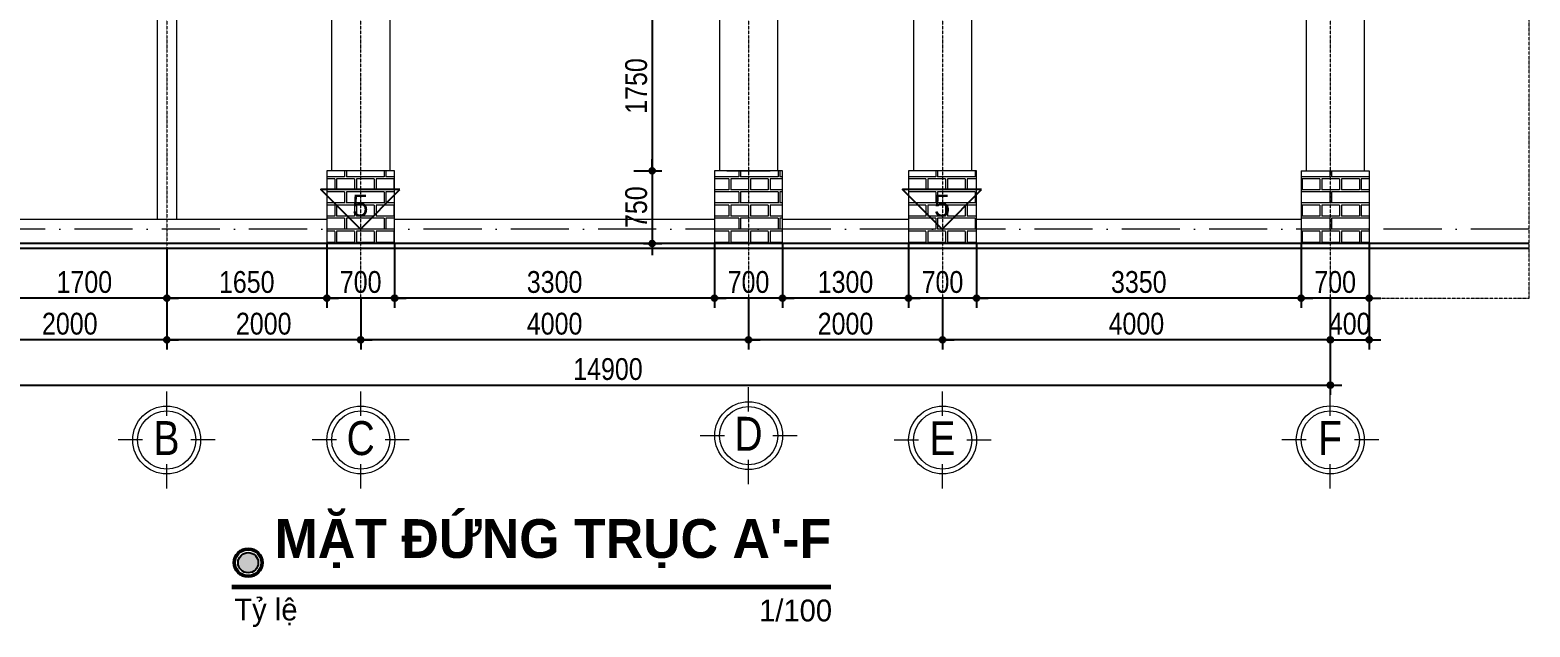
# Model space of a CAD drawing. Extents: x -79995 to 347433, y -157641 to 104789.
# Drawn here: x 74319 to 89788, y -32949 to -26791 of the extents above; entities that cross this region are included whole.
import ezdxf
from ezdxf.enums import TextEntityAlignment as Align

# ---------------------------------------------------------------- set-up
doc = ezdxf.new("R2010")
doc.units = 0
doc.linetypes.add('ACAD_ISO10W100', pattern=[18, 12, -3, 0, -3])
doc.layers.get('DEFPOINTS').update_dxf_attribs({"linetype": 'CONTINUOUS'})
for name, color, linetype in [('DIM', 1, 'CONTINUOUS'), ('TAGS', 60, 'CONTINUOUS'), ('TEXT', 7, 'CONTINUOUS'), ('TUONG', 131, 'CONTINUOUS')]:
    doc.layers.add(name, color=color, linetype=linetype)
for name, color, linetype, lineweight in [('HACHT', 8, 'CONTINUOUS', 5), ('NET-THAY', 2, 'CONTINUOUS', 13), ('TEN TRUC', 3, 'CONTINUOUS', 18), ('TRUC', 24, 'CONTINUOUS', 0)]:
    doc.layers.add(name, color=color, linetype=linetype, lineweight=lineweight)
doc.styles.add('AVO', font='')
doc.styles.add('HEL-CONDENSE', font='')
doc.styles.get("Standard").update_dxf_attribs({"font": '', "height": 25})
doc.styles.add('SWISS-CONDENSE', font='')
doc.styles.add('VNI-HELVE-CONDENSEN', font='')
doc.styles.get('AVO').set_extended_font_data('VNI-Avo')
doc.styles.get('HEL-CONDENSE').set_extended_font_data('VNI-Helve-Condense')
doc.styles.get('Standard').set_extended_font_data('VNI-Helve-Condense')
doc.styles.get('SWISS-CONDENSE').set_extended_font_data('VNI-Swiss-Condense')
doc.styles.get('VNI-HELVE-CONDENSEN').set_extended_font_data('VNI-Helve-Condense')
doc.dimstyles.new('D100', dxfattribs={"dimtxt": 225, "dimasz": 1.2, "dimexe": 100, "dimexo": 0, "dimgap": 50, "dimtad": 1, "dimdec": 0, "dimzin": 13, "dimdsep": 46, "dimtxsty": 'HEL-CONDENSE', "dimblk": 'D50', "dimcen": 0, "dimclrd": 1, "dimclre": 1, "dimclrt": 7, "dimadec": 0, "dimazin": 0, "dimtfac": 1, "dimtdec": 0, "dimtmove": 0, "dimatfit": 3, "dimldrblk": 'D50', "dimfxl": 1, "dimtolj": 1, "dimtzin": 13, "dimarcsym": 0})
doc.dimstyles.get("Standard").update_dxf_attribs({"dimtxt": 0.18, "dimasz": 0.18, "dimexe": 0.18, "dimexo": 0.0625, "dimgap": 0.09, "dimtad": 0, "dimtih": 1, "dimtoh": 1, "dimdec": 4, "dimzin": 0, "dimdsep": 46, "dimtxsty": 'Standard', "dimcen": 0.09, "dimadec": 0, "dimazin": 0, "dimtfac": 1, "dimtdec": 4, "dimtofl": 0, "dimtmove": 0, "dimatfit": 3, "dimfxl": 1, "dimtolj": 1, "dimtzin": 0, "dimarcsym": 0})
pattern_1 = [(180, (-1253396.46, -257700.14), (-3e-14, -270.968), [387.35, -19.05]), (180, (-1253396.46, -257814.44), (-3e-14, -270.968), [387.35, -19.05]), (180, (-1253498.06, -257835.62), (-3e-14, -270.968), [184.15, -19.05]), (180, (-1253498.06, -257949.92), (-3e-14, -270.968), [184.15, -19.05]), (270, (-1253396.46, -257700.14), (406.4, -7e-14), [114.3, -156.6672]), (270, (-1253377.4, -257700.14), (406.4, -7e-14), [114.3, -156.6672]), (270, (-1253498.06, -257835.62), (203.2, -4e-14), [114.3, -156.6672]), (270, (-1253479.01, -257835.62), (203.2, -4e-14), [114.3, -156.6672])]

# ---------------------------------------------------------------- blocks, each defined once
blk = doc.blocks.new('D50')
at = {"layer": 'DIM'}
blk.add_hatch(color=256, dxfattribs=at).paths.add_polyline_path([(25, 0, 1), (-25, 0, 1)])
blk.add_line((25, 0), (100, 0), dxfattribs=at)
blk.add_circle((0, 0), 25, dxfattribs=at)
blk = doc.blocks.new('*D882')
at = {"layer": 'DEFPOINTS', "color": 0, "transparency": 16777216}
for p in [(83729, -29557), (87729, -29557), (83729, -29987)]:
    blk.add_point(p, dxfattribs=at)
at = {"layer": 'DIM', "color": 1, "lineweight": -2, "transparency": 16777216}
for p, q in [((83729, -29557), (83729, -30087)), ((87729, -29557), (87729, -30087)), ((87728, -29987), (83730, -29987))]:
    blk.add_line(p, q, dxfattribs=at)
at = {"layer": 'DIM', "color": 1, "lineweight": -2, "transparency": 16777216, "xscale": 1.199999999999999, "yscale": 1.199999999999999, "zscale": 1.199999999999999, "rotation": 180}
blk.add_blockref('D50', (83729, -29987), dxfattribs=at)
at = {"layer": 'DIM', "color": 1, "lineweight": -2, "transparency": 16777216, "xscale": 1.199999999999999, "yscale": 1.199999999999999, "zscale": 1.199999999999999}
blk.add_blockref('D50', (87729, -29987), dxfattribs=at)
at = {"layer": 'DIM', "color": 7, "transparency": 16777216, "insert": (85729, -29822), "char_height": 225, "attachment_point": 5, "style": 'HEL-CONDENSE'}
blk.add_mtext('\\A1;4000', dxfattribs=at)
blk = doc.blocks.new('*D883')
at = {"layer": 'DEFPOINTS', "color": 0, "transparency": 16777216}
for p in [(81729, -29557), (83729, -29557), (81729, -29987)]:
    blk.add_point(p, dxfattribs=at)
at = {"layer": 'DIM', "color": 1, "lineweight": -2, "transparency": 16777216}
for p, q in [((81729, -29557), (81729, -30087)), ((83729, -29557), (83729, -30087)), ((83728, -29987), (81730, -29987))]:
    blk.add_line(p, q, dxfattribs=at)
at = {"layer": 'DIM', "color": 1, "lineweight": -2, "transparency": 16777216, "xscale": 1.199999999999999, "yscale": 1.199999999999999, "zscale": 1.199999999999999, "rotation": 180}
blk.add_blockref('D50', (81729, -29987), dxfattribs=at)
at = {"layer": 'DIM', "color": 1, "lineweight": -2, "transparency": 16777216, "xscale": 1.199999999999999, "yscale": 1.199999999999999, "zscale": 1.199999999999999}
blk.add_blockref('D50', (83729, -29987), dxfattribs=at)
at = {"layer": 'DIM', "color": 7, "transparency": 16777216, "insert": (82729, -29822), "char_height": 225, "attachment_point": 5, "style": 'HEL-CONDENSE'}
blk.add_mtext('\\A1;2000', dxfattribs=at)
blk = doc.blocks.new('*D884')
at = {"layer": 'DEFPOINTS', "color": 0, "transparency": 16777216}
for p in [(77729, -29557), (81729, -29557), (77729, -29987)]:
    blk.add_point(p, dxfattribs=at)
at = {"layer": 'DIM', "color": 1, "lineweight": -2, "transparency": 16777216}
for p, q in [((77729, -29557), (77729, -30087)), ((81729, -29557), (81729, -30087)), ((81728, -29987), (77730, -29987))]:
    blk.add_line(p, q, dxfattribs=at)
at = {"layer": 'DIM', "color": 1, "lineweight": -2, "transparency": 16777216, "xscale": 1.199999999999999, "yscale": 1.199999999999999, "zscale": 1.199999999999999, "rotation": 180}
blk.add_blockref('D50', (77729, -29987), dxfattribs=at)
at = {"layer": 'DIM', "color": 1, "lineweight": -2, "transparency": 16777216, "xscale": 1.199999999999999, "yscale": 1.199999999999999, "zscale": 1.199999999999999}
blk.add_blockref('D50', (81729, -29987), dxfattribs=at)
at = {"layer": 'DIM', "color": 7, "transparency": 16777216, "insert": (79729, -29822), "char_height": 225, "attachment_point": 5, "style": 'HEL-CONDENSE'}
blk.add_mtext('\\A1;4000', dxfattribs=at)
blk = doc.blocks.new('*D885')
at = {"layer": 'DEFPOINTS', "color": 0, "transparency": 16777216}
for p in [(75729, -29557), (77729, -29557), (75729, -29987)]:
    blk.add_point(p, dxfattribs=at)
at = {"layer": 'DIM', "color": 1, "lineweight": -2, "transparency": 16777216}
for p, q in [((75729, -29557), (75729, -30087)), ((77729, -29557), (77729, -30087)), ((77728, -29987), (75730, -29987))]:
    blk.add_line(p, q, dxfattribs=at)
at = {"layer": 'DIM', "color": 1, "lineweight": -2, "transparency": 16777216, "xscale": 1.199999999999999, "yscale": 1.199999999999999, "zscale": 1.199999999999999, "rotation": 180}
blk.add_blockref('D50', (75729, -29987), dxfattribs=at)
at = {"layer": 'DIM', "color": 1, "lineweight": -2, "transparency": 16777216, "xscale": 1.199999999999999, "yscale": 1.199999999999999, "zscale": 1.199999999999999}
blk.add_blockref('D50', (77729, -29987), dxfattribs=at)
at = {"layer": 'DIM', "color": 7, "transparency": 16777216, "insert": (76729, -29822), "char_height": 225, "attachment_point": 5, "style": 'HEL-CONDENSE'}
blk.add_mtext('\\A1;2000', dxfattribs=at)
blk = doc.blocks.new('*D886')
at = {"layer": 'DEFPOINTS', "color": 0, "transparency": 16777216}
for p in [(72829, -29557), (87729, -29557), (87729, -30455)]:
    blk.add_point(p, dxfattribs=at)
at = {"layer": 'DIM', "color": 1, "lineweight": -2, "transparency": 16777216}
for p, q in [((72829, -29557), (72829, -30555)), ((87729, -29557), (87729, -30555)), ((72830, -30455), (87728, -30455))]:
    blk.add_line(p, q, dxfattribs=at)
at = {"layer": 'DIM', "color": 1, "lineweight": -2, "transparency": 16777216, "xscale": 1.199999999999999, "yscale": 1.199999999999999, "zscale": 1.199999999999999, "rotation": 180}
blk.add_blockref('D50', (72829, -30455), dxfattribs=at)
at = {"layer": 'DIM', "color": 1, "lineweight": -2, "transparency": 16777216, "xscale": 1.199999999999999, "yscale": 1.199999999999999, "zscale": 1.199999999999999}
blk.add_blockref('D50', (87729, -30455), dxfattribs=at)
at = {"layer": 'DIM', "color": 7, "transparency": 16777216, "insert": (80279, -30290), "char_height": 225, "attachment_point": 5, "style": 'HEL-CONDENSE'}
blk.add_mtext('\\A1;14900', dxfattribs=at)
blk = doc.blocks.new('A$C206177D3')
at = {"layer": 'TEN TRUC', "ltscale": 1000}
for p, q in [((-37, 240), (-37, 490)), ((-287, -10), (-537, -10)), ((463, -10), (213, -10)), ((-37, -510), (-37, -260))]:
    blk.add_line(p, q, dxfattribs=at)
blk.add_circle((-37, -10), 350, dxfattribs=at)
at = {"layer": 'TEN TRUC', "color": 254, "ltscale": 1000}
blk.add_circle((-37, -10), 300, dxfattribs=at)
blk = doc.blocks.new('*D887')
at = {"layer": 'DEFPOINTS', "color": 0, "transparency": 16777216}
for p in [(73729, -29557), (75729, -29557), (73729, -29987)]:
    blk.add_point(p, dxfattribs=at)
at = {"layer": 'DIM', "color": 1, "lineweight": -2, "transparency": 16777216}
for p, q in [((73729, -29557), (73729, -30087)), ((75729, -29557), (75729, -30087)), ((75728, -29987), (73730, -29987))]:
    blk.add_line(p, q, dxfattribs=at)
at = {"layer": 'DIM', "color": 1, "lineweight": -2, "transparency": 16777216, "xscale": 1.199999999999999, "yscale": 1.199999999999999, "zscale": 1.199999999999999, "rotation": 180}
blk.add_blockref('D50', (73729, -29987), dxfattribs=at)
at = {"layer": 'DIM', "color": 1, "lineweight": -2, "transparency": 16777216, "xscale": 1.199999999999999, "yscale": 1.199999999999999, "zscale": 1.199999999999999}
blk.add_blockref('D50', (75729, -29987), dxfattribs=at)
at = {"layer": 'DIM', "color": 7, "transparency": 16777216, "insert": (74729, -29822), "char_height": 225, "attachment_point": 5, "style": 'HEL-CONDENSE'}
blk.add_mtext('\\A1;2000', dxfattribs=at)
blk = doc.blocks.new('*D889')
at = {"layer": 'DEFPOINTS', "color": 0, "transparency": 16777216}
for p in [(87729, -29557), (88129, -29657), (88129, -29987)]:
    blk.add_point(p, dxfattribs=at)
at = {"layer": 'DIM', "color": 1, "lineweight": -2, "transparency": 16777216}
for p, q in [((87729, -29557), (87729, -30087)), ((88129, -29657), (88129, -30087)), ((87730, -29987), (88128, -29987))]:
    blk.add_line(p, q, dxfattribs=at)
at = {"layer": 'DIM', "color": 1, "lineweight": -2, "transparency": 16777216, "xscale": 1.199999999999999, "yscale": 1.199999999999999, "zscale": 1.199999999999999, "rotation": 180}
blk.add_blockref('D50', (87729, -29987), dxfattribs=at)
at = {"layer": 'DIM', "color": 1, "lineweight": -2, "transparency": 16777216, "xscale": 1.199999999999999, "yscale": 1.199999999999999, "zscale": 1.199999999999999}
blk.add_blockref('D50', (88129, -29987), dxfattribs=at)
at = {"layer": 'DIM', "color": 7, "transparency": 16777216, "insert": (87929, -29822), "char_height": 225, "attachment_point": 5, "style": 'HEL-CONDENSE'}
blk.add_mtext('\\A1;400', dxfattribs=at)
blk = doc.blocks.new('*D990')
at = {"layer": 'DEFPOINTS', "color": 0, "linetype": 'Continuous', "transparency": 16777216}
for p in [(80545, -26494), (80545, -28244), (80736, -28244)]:
    blk.add_point(p, dxfattribs=at)
at = {"layer": 'DIM', "color": 1, "linetype": 'Continuous', "lineweight": -2, "transparency": 16777216}
for p, q in [((80545, -26494), (80836, -26494)), ((80736, -26495), (80736, -28243)), ((80545, -28244), (80836, -28244))]:
    blk.add_line(p, q, dxfattribs=at)
at = {"layer": 'DIM', "color": 1, "linetype": 'Continuous', "lineweight": -2, "transparency": 16777216, "xscale": 1.199999999999999, "yscale": 1.199999999999999, "zscale": 1.199999999999999}
for p, rotation in [((80736, -26494), 90), ((80736, -28244), 270)]:
    blk.add_blockref('D50', p, dxfattribs=dict(at, rotation=rotation))
at = {"layer": 'DIM', "color": 7, "linetype": 'Continuous', "transparency": 16777216, "insert": (80571, -27369), "char_height": 225, "attachment_point": 5, "rotation": 90, "style": 'HEL-CONDENSE'}
blk.add_mtext('\\A1;1750', dxfattribs=at)
blk = doc.blocks.new('*D991')
at = {"layer": 'DEFPOINTS', "color": 0, "linetype": 'Continuous', "transparency": 16777216}
for p in [(80545, -28244), (80645, -28994), (80736, -28994)]:
    blk.add_point(p, dxfattribs=at)
at = {"layer": 'DIM', "color": 1, "linetype": 'Continuous', "lineweight": -2, "transparency": 16777216}
for p, q in [((80545, -28244), (80836, -28244)), ((80736, -28245), (80736, -28993)), ((80645, -28994), (80836, -28994))]:
    blk.add_line(p, q, dxfattribs=at)
at = {"layer": 'DIM', "color": 1, "linetype": 'Continuous', "lineweight": -2, "transparency": 16777216, "xscale": 1.199999999999999, "yscale": 1.199999999999999, "zscale": 1.199999999999999}
for p, rotation in [((80736, -28244), 90), ((80736, -28994), 270)]:
    blk.add_blockref('D50', p, dxfattribs=dict(at, rotation=rotation))
at = {"layer": 'DIM', "color": 7, "linetype": 'Continuous', "transparency": 16777216, "insert": (80571, -28619), "char_height": 225, "attachment_point": 5, "rotation": 90, "style": 'HEL-CONDENSE'}
blk.add_mtext('\\A1;750', dxfattribs=at)
blk = doc.blocks.new('*D1006')
at = {"layer": 'DEFPOINTS', "color": 0, "linetype": 'Continuous', "transparency": 16777216}
for p in [(87429, -28994), (88129, -28994), (87429, -29557)]:
    blk.add_point(p, dxfattribs=at)
at = {"layer": 'DIM', "color": 1, "linetype": 'Continuous', "lineweight": -2, "transparency": 16777216}
for p, q in [((87429, -28994), (87429, -29657)), ((88129, -28994), (88129, -29657)), ((88128, -29557), (87430, -29557))]:
    blk.add_line(p, q, dxfattribs=at)
at = {"layer": 'DIM', "color": 1, "linetype": 'Continuous', "lineweight": -2, "transparency": 16777216, "xscale": 1.199999999999999, "yscale": 1.199999999999999, "zscale": 1.199999999999999, "rotation": 180}
blk.add_blockref('D50', (87429, -29557), dxfattribs=at)
at = {"layer": 'DIM', "color": 1, "linetype": 'Continuous', "lineweight": -2, "transparency": 16777216, "xscale": 1.199999999999999, "yscale": 1.199999999999999, "zscale": 1.199999999999999}
blk.add_blockref('D50', (88129, -29557), dxfattribs=at)
at = {"layer": 'DIM', "color": 7, "linetype": 'Continuous', "transparency": 16777216, "insert": (87779, -29392), "char_height": 225, "attachment_point": 5, "style": 'HEL-CONDENSE'}
blk.add_mtext('\\A1;700', dxfattribs=at)
blk = doc.blocks.new('*D1007')
at = {"layer": 'DEFPOINTS', "color": 0, "linetype": 'Continuous', "transparency": 16777216}
for p in [(84079, -28994), (87429, -28994), (84079, -29557)]:
    blk.add_point(p, dxfattribs=at)
at = {"layer": 'DIM', "color": 1, "linetype": 'Continuous', "lineweight": -2, "transparency": 16777216}
for p, q in [((84079, -28994), (84079, -29657)), ((87429, -28994), (87429, -29657)), ((87428, -29557), (84080, -29557))]:
    blk.add_line(p, q, dxfattribs=at)
at = {"layer": 'DIM', "color": 1, "linetype": 'Continuous', "lineweight": -2, "transparency": 16777216, "xscale": 1.199999999999999, "yscale": 1.199999999999999, "zscale": 1.199999999999999, "rotation": 180}
blk.add_blockref('D50', (84079, -29557), dxfattribs=at)
at = {"layer": 'DIM', "color": 1, "linetype": 'Continuous', "lineweight": -2, "transparency": 16777216, "xscale": 1.199999999999999, "yscale": 1.199999999999999, "zscale": 1.199999999999999}
blk.add_blockref('D50', (87429, -29557), dxfattribs=at)
at = {"layer": 'DIM', "color": 7, "linetype": 'Continuous', "transparency": 16777216, "insert": (85754, -29392), "char_height": 225, "attachment_point": 5, "style": 'HEL-CONDENSE'}
blk.add_mtext('\\A1;3350', dxfattribs=at)
blk = doc.blocks.new('*D1008')
at = {"layer": 'DEFPOINTS', "color": 0, "linetype": 'Continuous', "transparency": 16777216}
for p in [(83379, -28994), (84079, -28994), (83379, -29557)]:
    blk.add_point(p, dxfattribs=at)
at = {"layer": 'DIM', "color": 1, "linetype": 'Continuous', "lineweight": -2, "transparency": 16777216}
for p, q in [((83379, -28994), (83379, -29657)), ((84079, -28994), (84079, -29657)), ((84078, -29557), (83380, -29557))]:
    blk.add_line(p, q, dxfattribs=at)
at = {"layer": 'DIM', "color": 1, "linetype": 'Continuous', "lineweight": -2, "transparency": 16777216, "xscale": 1.199999999999999, "yscale": 1.199999999999999, "zscale": 1.199999999999999, "rotation": 180}
blk.add_blockref('D50', (83379, -29557), dxfattribs=at)
at = {"layer": 'DIM', "color": 1, "linetype": 'Continuous', "lineweight": -2, "transparency": 16777216, "xscale": 1.199999999999999, "yscale": 1.199999999999999, "zscale": 1.199999999999999}
blk.add_blockref('D50', (84079, -29557), dxfattribs=at)
at = {"layer": 'DIM', "color": 7, "linetype": 'Continuous', "transparency": 16777216, "insert": (83729, -29392), "char_height": 225, "attachment_point": 5, "style": 'HEL-CONDENSE'}
blk.add_mtext('\\A1;700', dxfattribs=at)
blk = doc.blocks.new('*D1009')
at = {"layer": 'DEFPOINTS', "color": 0, "linetype": 'Continuous', "transparency": 16777216}
for p in [(82079, -28994), (83379, -28994), (82079, -29557)]:
    blk.add_point(p, dxfattribs=at)
at = {"layer": 'DIM', "color": 1, "linetype": 'Continuous', "lineweight": -2, "transparency": 16777216}
for p, q in [((82079, -28994), (82079, -29657)), ((83379, -28994), (83379, -29657)), ((83378, -29557), (82080, -29557))]:
    blk.add_line(p, q, dxfattribs=at)
at = {"layer": 'DIM', "color": 1, "linetype": 'Continuous', "lineweight": -2, "transparency": 16777216, "xscale": 1.199999999999999, "yscale": 1.199999999999999, "zscale": 1.199999999999999, "rotation": 180}
blk.add_blockref('D50', (82079, -29557), dxfattribs=at)
at = {"layer": 'DIM', "color": 1, "linetype": 'Continuous', "lineweight": -2, "transparency": 16777216, "xscale": 1.199999999999999, "yscale": 1.199999999999999, "zscale": 1.199999999999999}
blk.add_blockref('D50', (83379, -29557), dxfattribs=at)
at = {"layer": 'DIM', "color": 7, "linetype": 'Continuous', "transparency": 16777216, "insert": (82729, -29392), "char_height": 225, "attachment_point": 5, "style": 'HEL-CONDENSE'}
blk.add_mtext('\\A1;1300', dxfattribs=at)
blk = doc.blocks.new('*D1010')
at = {"layer": 'DEFPOINTS', "color": 0, "linetype": 'Continuous', "transparency": 16777216}
for p in [(81379, -28994), (82079, -28994), (81379, -29557)]:
    blk.add_point(p, dxfattribs=at)
at = {"layer": 'DIM', "color": 1, "linetype": 'Continuous', "lineweight": -2, "transparency": 16777216}
for p, q in [((81379, -28994), (81379, -29657)), ((82079, -28994), (82079, -29657)), ((82078, -29557), (81380, -29557))]:
    blk.add_line(p, q, dxfattribs=at)
at = {"layer": 'DIM', "color": 1, "linetype": 'Continuous', "lineweight": -2, "transparency": 16777216, "xscale": 1.199999999999999, "yscale": 1.199999999999999, "zscale": 1.199999999999999, "rotation": 180}
blk.add_blockref('D50', (81379, -29557), dxfattribs=at)
at = {"layer": 'DIM', "color": 1, "linetype": 'Continuous', "lineweight": -2, "transparency": 16777216, "xscale": 1.199999999999999, "yscale": 1.199999999999999, "zscale": 1.199999999999999}
blk.add_blockref('D50', (82079, -29557), dxfattribs=at)
at = {"layer": 'DIM', "color": 7, "linetype": 'Continuous', "transparency": 16777216, "insert": (81729, -29392), "char_height": 225, "attachment_point": 5, "style": 'HEL-CONDENSE'}
blk.add_mtext('\\A1;700', dxfattribs=at)
blk = doc.blocks.new('*D1011')
at = {"layer": 'DEFPOINTS', "color": 0, "linetype": 'Continuous', "transparency": 16777216}
for p in [(78079, -28994), (81379, -28994), (78079, -29557)]:
    blk.add_point(p, dxfattribs=at)
at = {"layer": 'DIM', "color": 1, "linetype": 'Continuous', "lineweight": -2, "transparency": 16777216}
for p, q in [((78079, -28994), (78079, -29657)), ((81379, -28994), (81379, -29657)), ((81378, -29557), (78080, -29557))]:
    blk.add_line(p, q, dxfattribs=at)
at = {"layer": 'DIM', "color": 1, "linetype": 'Continuous', "lineweight": -2, "transparency": 16777216, "xscale": 1.199999999999999, "yscale": 1.199999999999999, "zscale": 1.199999999999999, "rotation": 180}
blk.add_blockref('D50', (78079, -29557), dxfattribs=at)
at = {"layer": 'DIM', "color": 1, "linetype": 'Continuous', "lineweight": -2, "transparency": 16777216, "xscale": 1.199999999999999, "yscale": 1.199999999999999, "zscale": 1.199999999999999}
blk.add_blockref('D50', (81379, -29557), dxfattribs=at)
at = {"layer": 'DIM', "color": 7, "linetype": 'Continuous', "transparency": 16777216, "insert": (79729, -29392), "char_height": 225, "attachment_point": 5, "style": 'HEL-CONDENSE'}
blk.add_mtext('\\A1;3300', dxfattribs=at)
blk = doc.blocks.new('*D1012')
at = {"layer": 'DEFPOINTS', "color": 0, "linetype": 'Continuous', "transparency": 16777216}
for p in [(77379, -28994), (78079, -28994), (77379, -29557)]:
    blk.add_point(p, dxfattribs=at)
at = {"layer": 'DIM', "color": 1, "linetype": 'Continuous', "lineweight": -2, "transparency": 16777216}
for p, q in [((77379, -28994), (77379, -29657)), ((78079, -28994), (78079, -29657)), ((78078, -29557), (77380, -29557))]:
    blk.add_line(p, q, dxfattribs=at)
at = {"layer": 'DIM', "color": 1, "linetype": 'Continuous', "lineweight": -2, "transparency": 16777216, "xscale": 1.199999999999999, "yscale": 1.199999999999999, "zscale": 1.199999999999999, "rotation": 180}
blk.add_blockref('D50', (77379, -29557), dxfattribs=at)
at = {"layer": 'DIM', "color": 1, "linetype": 'Continuous', "lineweight": -2, "transparency": 16777216, "xscale": 1.199999999999999, "yscale": 1.199999999999999, "zscale": 1.199999999999999}
blk.add_blockref('D50', (78079, -29557), dxfattribs=at)
at = {"layer": 'DIM', "color": 7, "linetype": 'Continuous', "transparency": 16777216, "insert": (77729, -29392), "char_height": 225, "attachment_point": 5, "style": 'HEL-CONDENSE'}
blk.add_mtext('\\A1;700', dxfattribs=at)
blk = doc.blocks.new('*D1013')
at = {"layer": 'DEFPOINTS', "color": 0, "linetype": 'Continuous', "transparency": 16777216}
for p in [(75729, -29044), (77379, -28994), (75729, -29557)]:
    blk.add_point(p, dxfattribs=at)
at = {"layer": 'DIM', "color": 1, "linetype": 'Continuous', "lineweight": -2, "transparency": 16777216}
for p, q in [((75729, -29044), (75729, -29657)), ((77379, -28994), (77379, -29657)), ((77378, -29557), (75730, -29557))]:
    blk.add_line(p, q, dxfattribs=at)
at = {"layer": 'DIM', "color": 1, "linetype": 'Continuous', "lineweight": -2, "transparency": 16777216, "xscale": 1.199999999999999, "yscale": 1.199999999999999, "zscale": 1.199999999999999, "rotation": 180}
blk.add_blockref('D50', (75729, -29557), dxfattribs=at)
at = {"layer": 'DIM', "color": 1, "linetype": 'Continuous', "lineweight": -2, "transparency": 16777216, "xscale": 1.199999999999999, "yscale": 1.199999999999999, "zscale": 1.199999999999999}
blk.add_blockref('D50', (77379, -29557), dxfattribs=at)
at = {"layer": 'DIM', "color": 7, "linetype": 'Continuous', "transparency": 16777216, "insert": (76554, -29392), "char_height": 225, "attachment_point": 5, "style": 'HEL-CONDENSE'}
blk.add_mtext('\\A1;1650', dxfattribs=at)
blk = doc.blocks.new('*D1014')
at = {"layer": 'DEFPOINTS', "color": 0, "linetype": 'Continuous', "transparency": 16777216}
for p in [(74029, -28994), (75729, -29044), (74029, -29557)]:
    blk.add_point(p, dxfattribs=at)
at = {"layer": 'DIM', "color": 1, "linetype": 'Continuous', "lineweight": -2, "transparency": 16777216}
for p, q in [((74029, -28994), (74029, -29657)), ((75729, -29044), (75729, -29657)), ((75728, -29557), (74030, -29557))]:
    blk.add_line(p, q, dxfattribs=at)
at = {"layer": 'DIM', "color": 1, "linetype": 'Continuous', "lineweight": -2, "transparency": 16777216, "xscale": 1.199999999999999, "yscale": 1.199999999999999, "zscale": 1.199999999999999, "rotation": 180}
blk.add_blockref('D50', (74029, -29557), dxfattribs=at)
at = {"layer": 'DIM', "color": 1, "linetype": 'Continuous', "lineweight": -2, "transparency": 16777216, "xscale": 1.199999999999999, "yscale": 1.199999999999999, "zscale": 1.199999999999999}
blk.add_blockref('D50', (75729, -29557), dxfattribs=at)
at = {"layer": 'DIM', "color": 7, "linetype": 'Continuous', "transparency": 16777216, "insert": (74879, -29392), "char_height": 225, "attachment_point": 5, "style": 'HEL-CONDENSE'}
blk.add_mtext('\\A1;1700', dxfattribs=at)
blk = doc.blocks.new('TUONG-NAM')
at = {"layer": 'TAGS'}
blk.add_lwpolyline([(-453, -453), (453, -453), (0, 0)], close=True, dxfattribs=at)
at = {"layer": 'TAGS', "linetype": 'Continuous', "style": 'AVO'}
blk.add_attdef('KH-TUONG', text='', height=250, dxfattribs=at).set_placement((0, -269), align=Align.MIDDLE_CENTER)

msp = doc.modelspace()

# ---------------------------------------------------------------- hatches: boundary and pattern name
at = {"layer": 'DIM', "linetype": 'ByBlock'}
msp.add_hatch(color=1, dxfattribs=at).paths.add_polyline_path([(76673.25, -32285.58, 1), (76464.21, -32285.58, 1)])
at = {"layer": 'HACHT'}
h = msp.add_hatch(dxfattribs=at)
h.set_pattern_fill('AR-BRELM', color=256, scale=2, angle=180, style=0)
h.set_pattern_definition(pattern_1)
h.paths.add_polyline_path([(77378.751, -28844.245), (77378.751, -28994.245), (77728.751, -28994.245), (77728.751, -28844.245)])
h.paths.add_polyline_path([(77378.751, -28244.245), (77378.751, -28844.245), (77728.751, -28844.245), (77728.751, -28244.245)])
h.paths.add_polyline_path([(78078.751, -28844.245), (78078.751, -28244.245), (77728.751, -28244.245), (77728.751, -28844.245)])
h.paths.add_polyline_path([(78078.751, -28994.245), (78078.751, -28844.245), (77728.751, -28844.245), (77728.751, -28994.245)])
h = msp.add_hatch(dxfattribs=at)
h.set_pattern_fill('AR-BRELM', color=256, scale=2, angle=180, style=0)
h.set_pattern_definition(pattern_1)
h.paths.add_polyline_path([(81378.751, -28244.245), (81378.751, -28844.245), (81728.751, -28844.245), (81728.751, -28244.245)])
h.paths.add_polyline_path([(82078.751, -28844.245), (82078.751, -28244.245), (81728.751, -28244.245), (81728.751, -28844.245)])
h.paths.add_polyline_path([(82078.751, -28994.245), (82078.751, -28844.245), (81728.751, -28844.245), (81728.751, -28994.245)])
h.paths.add_polyline_path([(81378.751, -28844.245), (81378.751, -28994.245), (81728.751, -28994.245), (81728.751, -28844.245)])
h = msp.add_hatch(dxfattribs=at)
h.set_pattern_fill('AR-BRELM', color=256, scale=2, angle=180, style=0)
h.set_pattern_definition(pattern_1)
h.paths.add_polyline_path([(84078.751, -28844.245), (84078.751, -28244.245), (83728.751, -28244.245), (83728.751, -28844.245)])
h.paths.add_polyline_path([(84078.751, -28994.245), (84078.751, -28844.245), (83728.751, -28844.245), (83728.751, -28994.245)])
h.paths.add_polyline_path([(83378.751, -28844.245), (83378.751, -28994.245), (83728.751, -28994.245), (83728.751, -28844.245)])
h.paths.add_polyline_path([(83378.751, -28244.245), (83378.751, -28844.245), (83728.751, -28844.245), (83728.751, -28244.245)])
h = msp.add_hatch(dxfattribs=at)
h.set_pattern_fill('AR-BRELM', color=256, scale=2, angle=180, style=0)
h.set_pattern_definition(pattern_1)
h.paths.add_polyline_path([(87428.751, -28244.245), (87428.751, -28844.245), (87778.751, -28844.245), (87778.751, -28244.245)])
h.paths.add_polyline_path([(87428.751, -28844.245), (87428.751, -28994.245), (87778.751, -28994.245), (87778.751, -28844.245)])
h.paths.add_polyline_path([(88128.751, -28994.245), (88128.751, -28844.245), (87778.751, -28844.245), (87778.751, -28994.245)])
h.paths.add_polyline_path([(88128.751, -28844.245), (88128.751, -28244.245), (87778.751, -28244.245), (87778.751, -28844.245)])

# ---------------------------------------------------------------- linework, layer by layer
at = {"layer": 'NET-THAY'}
for p, q in [((77428.751, -18944.245), (77428.751, -28244.245)), ((78028.751, -18944.245), (78028.751, -28244.245)), ((81428.751, -18944.245), (81428.751, -28244.245)), ((82028.751, -18944.245), (82028.751, -28244.245)), ((83428.751, -18944.245), (83428.751, -28244.245)), ((84028.751, -18944.245), (84028.751, -28244.245)), ((87478.751, -18944.245), (87478.751, -28244.245)), ((88078.751, -18944.245), (88078.751, -28244.245)), ((88078.751, -18944.245), (88078.751, -28244.245)), ((75628.751, -26494.245), (75628.751, -28744.245)), ((75828.751, -26494.245), (75828.751, -28744.245)), ((87478.751, -26494.245), (87478.751, -28244.245)), ((77953.751, -28244.245), (77503.751, -28244.245)), ((81503.751, -28244.245), (81953.751, -28244.245)), ((87428.751, -28244.245), (87428.751, -28994.245)), ((87428.751, -28244.245), (88128.751, -28244.245)), ((87428.751, -28244.245), (87428.751, -28994.245)), ((87428.751, -28244.245), (88128.751, -28244.245)), ((88128.751, -28244.245), (88128.751, -28994.245)), ((88128.751, -28244.245), (88128.751, -28994.245)), ((74028.751, -28744.245), (77378.751, -28744.245)), ((78078.751, -28744.245), (81378.751, -28744.245)), ((82078.751, -28744.245), (83378.751, -28744.245)), ((84078.751, -28744.245), (87428.751, -28744.245))]:
    msp.add_line(p, q, dxfattribs=at)
for points in [[(78078.751, -28994.245), (78078.751, -28244.245), (77378.751, -28244.245), (77378.751, -28994.245)], [(82078.751, -28994.245), (82078.751, -28244.245), (81378.751, -28244.245), (81378.751, -28994.245)], [(84078.751, -28994.245), (84078.751, -28244.245), (83378.751, -28244.245), (83378.751, -28994.245)]]:
    msp.add_lwpolyline(points, dxfattribs=at)
at = {"layer": 'TEXT', "color": 7, "linetype": 'ByBlock', "const_width": 48.75}
msp.add_lwpolyline([(82581.194, -32537.347), (77582.945, -32537.347), (82581.194, -32537.347), (76398.741, -32537.347)], dxfattribs=at)
at = {"layer": 'TEXT', "color": 7, "linetype": 'ByBlock'}
for radius in [150.491, 133.77, 104.52]:
    msp.add_circle((76568.73, -32285.58), radius, dxfattribs=at)
at = {"layer": 'TRUC', "linetype": 'ACAD_ISO10W100', "ltscale": 50}
msp.add_line((89778.351, -28844.245), (68709.007, -28844.245), dxfattribs=at)
at = {"layer": 'TRUC', "linetype": 'ACAD_ISO10W100', "ltscale": 0.2}
msp.add_lwpolyline([(89778.351, -15300.064), (68709.007, -15300.064), (68709.007, -29557.122), (89778.351, -29557.122)], close=True, dxfattribs=at)
for points in [[(75728.751, -15300.064), (75728.751, -29557.122)], [(77728.751, -15300.064), (77728.751, -29557.122)], [(81728.751, -15300.064), (81728.751, -29557.122)], [(83728.751, -15300.064), (83728.751, -29557.122)], [(87728.751, -15300.064), (87728.751, -29557.122)]]:
    msp.add_lwpolyline(points, dxfattribs=at)
at = {"layer": 'TUONG'}
msp.add_line((89778.351, -28994.245), (68709.007, -28994.245), dxfattribs=at)
at = {"layer": 'TUONG', "const_width": 20}
msp.add_lwpolyline([(89778.351, -29044.245), (68709.007, -29044.245)], dxfattribs=at)

# ---------------------------------------------------------------- block references
at = {"layer": 'TAGS', "linetype": 'Continuous'}
ref = msp.add_blockref('TUONG-NAM', (77725.64, -28845.286), dxfattribs=dict(at, xscale=0.8999999999068677, yscale=0.9000000000232831, zscale=0.9, rotation=180))
ref.add_attrib('KH-TUONG', '5', dxfattribs={"color": 7, "linetype": 'Continuous', "height": 225, "style": 'AVO'}).set_placement((77725.196, -28602.932), align=Align.MIDDLE_CENTER)
ref = msp.add_blockref('TUONG-NAM', (83725.64, -28845.286), dxfattribs=dict(at, xscale=0.8999999999068677, yscale=0.9000000000232831, zscale=0.9, rotation=180))
ref.add_attrib('KH-TUONG', '5', dxfattribs={"color": 7, "linetype": 'Continuous', "height": 225, "style": 'AVO'}).set_placement((83725.196, -28602.932), align=Align.MIDDLE_CENTER)
at = {"layer": 'TAGS', "ltscale": 1000}
ref = msp.add_blockref('A$C206177D3', (75765.373, -31009.935), dxfattribs=at)
ref.add_attrib('A', 'B', dxfattribs={"color": 7, "ltscale": 1000, "height": 350, "style": 'VNI-HELVE-CONDENSEN'}).set_placement((75727.069, -31175.573), align=Align.CENTER)
ref = msp.add_blockref('A$C206177D3', (77767.419, -31009.935), dxfattribs=at)
ref.add_attrib('A', 'C', dxfattribs={"color": 7, "ltscale": 1000, "height": 350, "style": 'VNI-HELVE-CONDENSEN'}).set_placement((77729.114, -31175.573), align=Align.CENTER)
ref = msp.add_blockref('A$C206177D3', (81767.383, -30965.658), dxfattribs=at)
ref.add_attrib('A', 'D', dxfattribs={"color": 7, "ltscale": 1000, "height": 350, "style": 'VNI-HELVE-CONDENSEN'}).set_placement((81729.079, -31131.296), align=Align.CENTER)
ref = msp.add_blockref('A$C206177D3', (83767.419, -31010.492), dxfattribs=at)
ref.add_attrib('A', 'E', dxfattribs={"color": 7, "ltscale": 1000, "height": 350, "style": 'VNI-HELVE-CONDENSEN'}).set_placement((83729.115, -31176.13), align=Align.CENTER)
ref = msp.add_blockref('A$C206177D3', (87765.373, -31009.378), dxfattribs=at)
ref.add_attrib('A', 'F', dxfattribs={"color": 7, "ltscale": 1000, "height": 350, "style": 'VNI-HELVE-CONDENSEN'}).set_placement((87727.069, -31175.016), align=Align.CENTER)

# ---------------------------------------------------------------- texts
at = {"layer": 'TEXT', "color": 7, "insert": (76841.16, -31836.748), "char_height": 400, "attachment_point": 1, "style": 'SWISS-CONDENSE'}
msp.add_mtext("{\\fVNI-Avo|b1|i0|c0|p2;MAËT ÑÖÙNG TRUÏC A'-F}", dxfattribs=at)
at = {"layer": 'TEXT', "color": 7, "linetype": 'ByBlock', "char_height": 225, "attachment_point": 1, "style": 'SWISS-CONDENSE'}
for s, insert in [('{\\fVNI-Avo|b0|i0|c0|p2;Tyû leä}', (76425.762, -32656.214)), ('{\\fVNI-Avo|b0|i0|c0|p2;1/100}', (81837.475, -32666.187))]:
    msp.add_mtext(s, dxfattribs=dict(at, insert=insert))

# ---------------------------------------------------------------- dimensions: what is measured, and where the dimension line sits
at = {"layer": 'DIM', "linetype": 'Continuous'}
for base, p1, p2, picture, middle in [((80735.896, -28244.245), (80545.359, -26494.245), (80545.359, -28244.245), '*D990', (80570.996, -27369.245)), ((80735.896, -28994.245), (80545.359, -28244.245), (80645.359, -28994.245), '*D991', (80570.996, -28619.245))]:
    dim = msp.add_linear_dim(base=base, p1=p1, p2=p2, angle=90, dimstyle='D100', override={"dimtmove": 1}, dxfattribs=at)
    dim.commit()
    dim.dimension.update_dxf_attribs({"geometry": picture, "text_midpoint": middle})
for base, p1, p2, picture, middle in [((74028.751, -29557.122), (75728.751, -29044.245), (74028.751, -28994.245), '*D1014', (74878.751, -29392.222)), ((75728.751, -29557.122), (77378.751, -28994.245), (75728.751, -29044.245), '*D1013', (76553.751, -29392.222)), ((77378.751, -29557.122), (78078.751, -28994.245), (77378.751, -28994.245), '*D1012', (77728.751, -29392.222)), ((78078.751, -29557.122), (81378.751, -28994.245), (78078.751, -28994.245), '*D1011', (79728.751, -29392.222)), ((81378.751, -29557.122), (82078.751, -28994.245), (81378.751, -28994.245), '*D1010', (81728.751, -29392.222)), ((82078.751, -29557.122), (83378.751, -28994.245), (82078.751, -28994.245), '*D1009', (82728.751, -29392.222)), ((83378.751, -29557.122), (84078.751, -28994.245), (83378.751, -28994.245), '*D1008', (83728.751, -29392.222)), ((84078.751, -29557.122), (87428.751, -28994.245), (84078.751, -28994.245), '*D1007', (85753.751, -29392.222))]:
    dim = msp.add_linear_dim(base=base, p1=p1, p2=p2, dimstyle='D100', override={"dimtmove": 1}, dxfattribs=at)
    dim.commit()
    dim.dimension.update_dxf_attribs({"geometry": picture, "text_midpoint": middle})
dim = msp.add_linear_dim(base=(87428.751, -29557.122), p1=(88128.751, -28994.245), p2=(87428.751, -28994.245), dimstyle='D100', dxfattribs=at)
dim.commit()
dim.dimension.update_dxf_attribs({"geometry": '*D1006', "text_midpoint": (87778.751, -29392.222)})
at = {"layer": 'DIM'}
for p1, p2, distance, picture, middle in [((72828.751, -29557.122), (87728.751, -29557.122), -897.878, '*D886', (80278.751, -30290.1)), ((87728.751, -29557.122), (83728.751, -29557.122), 430.25, '*D882', (85728.751, -29822.473))]:
    dim = msp.add_aligned_dim(p1=p1, p2=p2, distance=distance, dimstyle='D100', dxfattribs=at)
    dim.commit()
    dim.dimension.update_dxf_attribs({"geometry": picture, "text_midpoint": middle})
for base, p1, p2, picture, middle in [((73728.751, -29987.373), (75728.751, -29557.122), (73728.751, -29557.122), '*D887', (74728.751, -29822.473)), ((75728.751, -29987.373), (77728.751, -29557.122), (75728.751, -29557.122), '*D885', (76728.751, -29822.473)), ((77728.751, -29987.373), (81728.751, -29557.122), (77728.751, -29557.122), '*D884', (79728.751, -29822.473)), ((81728.751, -29987.373), (83728.751, -29557.122), (81728.751, -29557.122), '*D883', (82728.751, -29822.473))]:
    dim = msp.add_linear_dim(base=base, p1=p1, p2=p2, dimstyle='D100', override={"dimtmove": 1}, dxfattribs=at)
    dim.commit()
    dim.dimension.update_dxf_attribs({"geometry": picture, "text_midpoint": middle})
dim = msp.add_linear_dim(base=(88128.751, -29987.373), p1=(87728.751, -29557.122), p2=(88128.751, -29657.122), dimstyle='Standard', override={"dimtxt": 225, "dimasz": 1.2, "dimexe": 100, "dimexo": 0, "dimgap": 50, "dimtad": 1, "dimtih": 0, "dimtoh": 0, "dimdec": 2, "dimzin": 13, "dimtxsty": 'HEL-CONDENSE', "dimblk": 'D50', "dimcen": 0, "dimclrd": 1, "dimclre": 1, "dimclrt": 7, "dimtdec": 2, "dimtofl": 1, "dimldrblk": 'D50', "dimtzin": 13}, dxfattribs=at)
dim.commit()
dim.dimension.update_dxf_attribs({"geometry": '*D889', "text_midpoint": (87928.751, -29987.373), "dimtype": 160})

doc.saveas('drawing.dxf')
